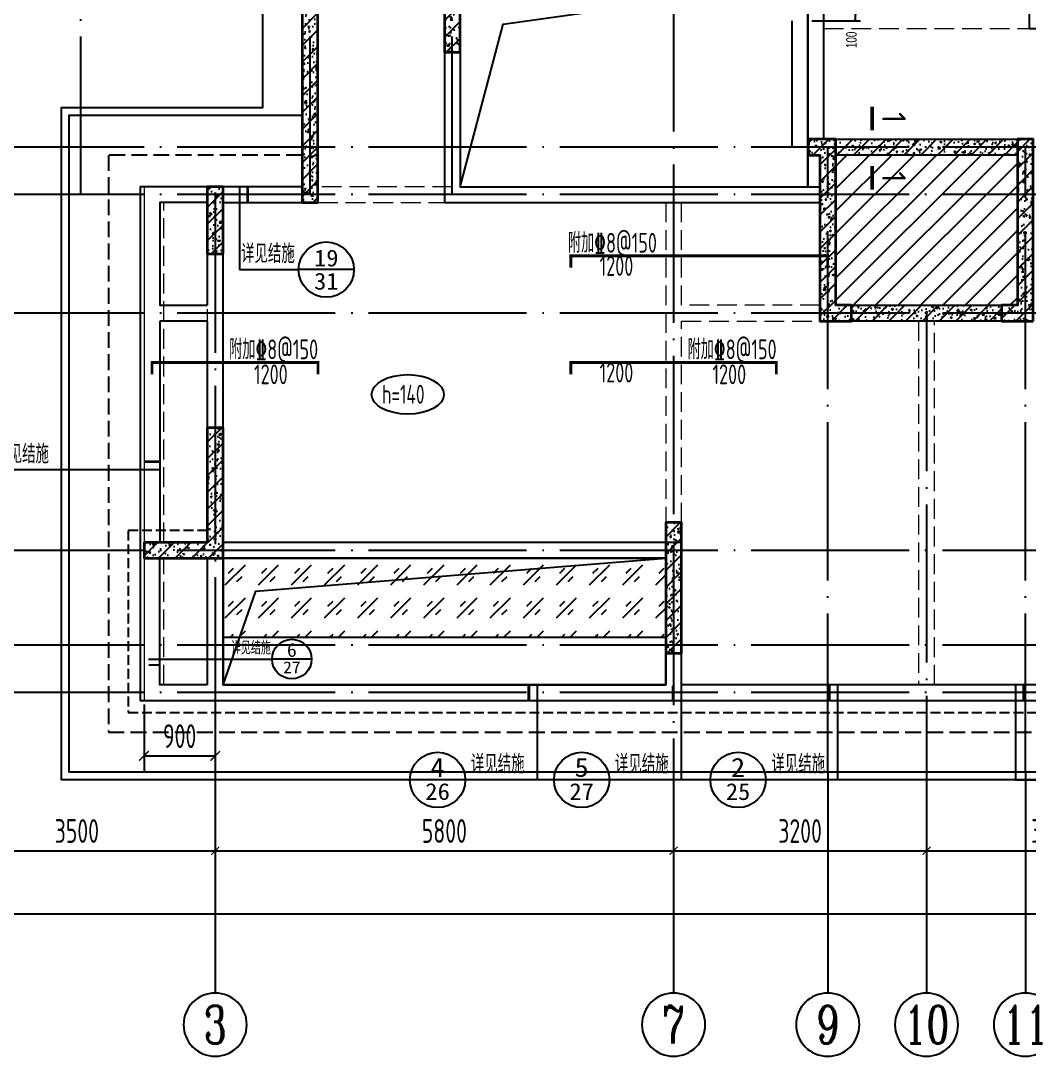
# Model space of a CAD drawing. Extents: x -655480 to 203344, y -294099 to 287156.
# Drawn here: x -191119 to -178358, y -218963 to -205863 of the extents above; entities that cross this region are included whole.
import ezdxf
from ezdxf.enums import TextEntityAlignment as Align

# ---------------------------------------------------------------- set-up
doc = ezdxf.new("R2010")
doc.units = 0
doc.header["$LTSCALE"] = 1000
for name, pattern in [('#P_--_20B1_001_t3$0$DASH', [0.35, 0.25, -0.1]), ('__DASH', [0.35, 0.25, -0.1]), ('DASH', [0.35, 0.25, -0.1]), ('DOTE', [2.42, 2, -0.2, 0.02, -0.2])]:
    doc.linetypes.add(name, pattern=pattern)
doc.layers.get('0').update_dxf_attribs({"linetype": 'CONTINUOUS'})
doc.layers.get('DEFPOINTS').update_dxf_attribs({"linetype": 'CONTINUOUS'})
for name, color, linetype in [('A-AXIS', 1, 'CONTINUOUS'), ('A-DOTE', 10, 'DOTE'), ('AXIS_NUM', 7, 'CONTINUOUS'), ('DIM_IDEN', 67, 'CONTINUOUS'), ('PUB_TEXT', 2, 'CONTINUOUS'), ('ROOF', 183, 'CONTINUOUS'), ('S-B板填充', 251, 'CONTINUOUS'), ('S-B板标注', 3, 'CONTINUOUS'), ('S-B板边线', 2, 'CONTINUOUS'), ('S-B板配筋', 6, 'CONTINUOUS'), ('S-B板配筋号', 7, 'CONTINUOUS'), ('S-D洞口', 4, 'CONTINUOUS'), ('S-D洞口标注', 3, 'CONTINUOUS'), ('S-J基础底板标注', 3, 'CONTINUOUS'), ('S-L主梁线', 4, 'DASH'), ('S-Q墙填充', 252, 'CONTINUOUS'), ('S-Q墙实线', 6, 'CONTINUOUS'), ('S-Q墙标注', 3, 'CONTINUOUS'), ('S-Y一般标注', 3, 'CONTINUOUS'), ('THICK', 6, 'CONTINUOUS'), ('看线', 251, 'CONTINUOUS')]:
    doc.layers.add(name, color=color, linetype=linetype)
doc.layers.add('平面-看线', color=45, linetype='CONTINUOUS', lineweight=15)
doc.styles.add('_TCH_AXIS', font='COMPLEX', dxfattribs={"bigfont": 'GBCBIG'})
doc.styles.add('_TCH_LABEL', font='simhei.ttf')
doc.styles.add('TSSD_Axis', font='complex.shx', dxfattribs={"width": 0.7, "bigfont": 'hztxt.shx'})
doc.styles.add('TSSD_DIMENSION', font='Tssdeng.shx', dxfattribs={"width": 0.7, "bigfont": 'tssdchn.shx'})
doc.styles.add('TSSD_Label', font='Tssdeng.shx', dxfattribs={"width": 0.7, "bigfont": 'hztxt.shx'})
doc.styles.add('TSSD_REIN', font='tssdeng.shx', dxfattribs={"width": 0.7, "height": 300, "bigfont": 'tssdchn.shx'})
doc.styles.add('结构文字', font='zstxt.shx', dxfattribs={"width": 0.7, "bigfont": 'zshz.shx'})
doc.dimstyles.new('STRUCK', dxfattribs={"dimtxt": 400, "dimasz": 121, "dimexe": 200, "dimexo": 150, "dimgap": 115, "dimtad": 1, "dimdec": 0, "dimdsep": 46, "dimtxsty": '结构文字', "dimblk": 'ARCHTICK', "dimcen": 400, "dimclrd": 3, "dimclre": 3, "dimclrt": 7, "dimadec": 0, "dimazin": 0, "dimtfac": 1, "dimtdec": 0, "dimtix": 1, "dimtmove": 2, "dimatfit": 3, "dimldrblk": '_DIMX', "dimfxl": 1, "dimtolj": 1, "dimtzin": 0, "dimarcsym": 0})
doc.dimstyles.new('STRUCK30', dxfattribs={"dimscale": 0.33333, "dimtxt": 400, "dimasz": 121, "dimexe": 200, "dimexo": 150, "dimgap": 115, "dimtad": 1, "dimdec": 0, "dimdsep": 46, "dimtxsty": '结构文字', "dimblk": 'ARCHTICK', "dimcen": 400, "dimclrd": 3, "dimclre": 3, "dimclrt": 7, "dimadec": 0, "dimazin": 0, "dimtfac": 1, "dimtdec": 0, "dimtix": 1, "dimtmove": 2, "dimatfit": 3, "dimldrblk": '_DIMX', "dimfxl": 1, "dimtolj": 1, "dimtzin": 0, "dimarcsym": 0})
doc.dimstyles.new('TSSD_100_100', dxfattribs={"dimtxt": 300, "dimasz": 100, "dimexe": 100, "dimexo": 250, "dimgap": 100, "dimtad": 1, "dimdec": 0, "dimzin": 0, "dimdsep": 46, "dimtxsty": 'TSSD_DIMENSION', "dimblk": 'ARCHTICK', "dimcen": 0, "dimdle": 100, "dimclrt": 7, "dimadec": 0, "dimazin": 0, "dimtfac": 1, "dimtdec": 0, "dimtix": 1, "dimtmove": 2, "dimatfit": 3, "dimldrblk": 'ARCHTICK', "dimfxl": 1, "dimtolj": 1, "dimtzin": 0, "dimarcsym": 0})
pattern_1 = [(50, (196408.63, 60814.94), (215.17805, -18.82564), [22.5, -247.5]), (355, (196408.63, 60814.94), (-41.6254, 225.65764), [18, -198]), (100.4514, (196426.56, 60813.37), (173.5528, 206.83186), [19.12206, -210.34263]), (46.1842, (196408.63, 60874.94), (320.1723, -49.6557), [33.75, -371.25]), (96.6356, (196435.3, 60870.8), (280.3988, 292.23536), [28.6831, -315.5139]), (351.1842, (196408.63, 60874.94), (280.3986, 292.2356), [27, -297]), (21, (196438.63, 60859.94), (179.07212, -120.78567), [22.5, -247.5]), (326, (196438.63, 60859.94), (72.9946, 217.545), [18, -198]), (71.4514, (196453.55, 60849.87), (252.0668, 96.75915), [19.12206, -210.34263]), (37.5, (196408.63, 60814.94), (3.647957, 99.868156), [0, -195.6, 0, -201, 0, -198.75]), (7.5, (196408.63, 60814.94), (78.92086, 118.32351), [0, -114.6, 0, -191.1, 0, -75.75]), (327.5, (196341.73, 60814.94), (160.14673, -6.76646), [0, -75, 0, -234, 0, -310.5]), (317.5, (196311.73, 60814.94), (174.95585, 30.0315), [0, -97.5, 0, -155.4, 0, -220.5]), (45, (196408.63, 60814.94), (-106.06602, 106.06602), [])]
pattern_2 = [(50, (79242.38, 113232.59), (215.17805, -18.82564), [22.5, -247.5]), (355, (79242.38, 113232.6), (-41.6254, 225.6576), [18, -198]), (100.4514, (79260.31, 113231.02), (173.5528, 206.83186), [19.12206, -210.3426]), (46.1842, (79242.38, 113292.6), (320.1723, -49.6557), [33.75, -371.25]), (96.6356, (79269.06, 113288.45), (280.3988, 292.2354), [28.683, -315.5139]), (351.1842, (79242.38, 113292.6), (280.3986, 292.2356), [27, -297]), (21, (79272.38, 113277.59), (179.0721, -120.78567), [22.5, -247.5]), (326, (79272.38, 113277.6), (72.9946, 217.545), [18, -198]), (71.4514, (79287.3, 113267.52), (252.0668, 96.75915), [19.12206, -210.3426]), (37.5, (79242.38, 113232.59), (3.64796, 99.86816), [0, -195.6, 0, -201, 0, -198.75]), (7.5, (79242.38, 113232.59), (78.92086, 118.32351), [0, -114.6, 0, -191.1, 0, -75.75]), (327.5, (79175.48, 113232.59), (160.14673, -6.76646), [0, -75, 0, -234, 0, -310.5]), (317.5, (79145.48, 113232.59), (174.95585, 30.0315), [0, -97.5, 0, -155.4, 0, -220.5]), (45, (79242.38, 113232.59), (-106.066, 106.066), [])]

# ---------------------------------------------------------------- blocks, each defined once
blk = doc.blocks.new('ts_axno')
at = {"color": 0, "linetype": 'ByBlock', "lineweight": -2}
blk.add_circle((0, 0), 0.5, dxfattribs=at)
at = {"color": 0, "linetype": 'ByBlock', "lineweight": -2, "style": 'TSSD_Axis', "width": 0.7}
blk.add_attdef('A', text='', height=0.6, dxfattribs=at).set_placement((0, 0), align=Align.MIDDLE_CENTER)
blk = doc.blocks.new('_ArchTick')
at = {"color": 0, "linetype": 'ByBlock', "const_width": 0.15}
blk.add_lwpolyline([(-0.5, -0.5), (0.5, 0.5)], dxfattribs=at)
blk = doc.blocks.new('*D187')
at = {"layer": 'DEFPOINTS', "color": 0, "transparency": 16777216}
for p in [(8100, 3600), (13900, 3600), (13900, 2600)]:
    blk.add_point(p, dxfattribs=at)
at = {"layer": 'S-Y一般标注', "color": 0, "lineweight": -2, "transparency": 16777216}
for p, q in [((8100, 3350), (8100, 2500)), ((13900, 3350), (13900, 2500)), ((8000, 2600), (14000, 2600))]:
    blk.add_line(p, q, dxfattribs=at)
at = {"layer": 'S-Y一般标注', "color": 0, "lineweight": -2, "transparency": 16777216, "xscale": 100, "yscale": 100, "zscale": 100, "rotation": 180}
blk.add_blockref('_ArchTick', (8100, 2600), dxfattribs=at)
at = {"layer": 'S-Y一般标注', "color": 0, "lineweight": -2, "transparency": 16777216, "xscale": 100, "yscale": 100, "zscale": 100}
blk.add_blockref('_ArchTick', (13900, 2600), dxfattribs=at)
at = {"layer": 'S-Y一般标注', "color": 7, "transparency": 16777216, "insert": (11000, 2850), "char_height": 300, "attachment_point": 5, "style": 'TSSD_DIMENSION'}
blk.add_mtext('\\A1;5800', dxfattribs=at)
blk = doc.blocks.new('*D188')
at = {"layer": 'DEFPOINTS', "color": 0, "transparency": 16777216}
for p in [(17100, 3600), (20300, 3600), (20300, 2600)]:
    blk.add_point(p, dxfattribs=at)
at = {"layer": 'S-Y一般标注', "color": 0, "lineweight": -2, "transparency": 16777216}
for p, q in [((17100, 3350), (17100, 2500)), ((20300, 3350), (20300, 2500)), ((17000, 2600), (20400, 2600))]:
    blk.add_line(p, q, dxfattribs=at)
at = {"layer": 'S-Y一般标注', "color": 0, "lineweight": -2, "transparency": 16777216, "xscale": 100, "yscale": 100, "zscale": 100, "rotation": 180}
blk.add_blockref('_ArchTick', (17100, 2600), dxfattribs=at)
at = {"layer": 'S-Y一般标注', "color": 0, "lineweight": -2, "transparency": 16777216, "xscale": 100, "yscale": 100, "zscale": 100}
blk.add_blockref('_ArchTick', (20300, 2600), dxfattribs=at)
at = {"layer": 'S-Y一般标注', "color": 7, "transparency": 16777216, "insert": (18700, 2850), "char_height": 300, "attachment_point": 5, "style": 'TSSD_DIMENSION'}
blk.add_mtext('\\A1;3200', dxfattribs=at)
blk = doc.blocks.new('*D195')
at = {"layer": 'DEFPOINTS', "color": 0, "transparency": 16777216}
for p in [(4600, 3600), (54600, 3600), (54600, 1800)]:
    blk.add_point(p, dxfattribs=at)
at = {"layer": 'S-Y一般标注', "color": 0, "lineweight": -2, "transparency": 16777216}
for p, q in [((4600, 3350), (4600, 1700)), ((54600, 3350), (54600, 1700)), ((4500, 1800), (54700, 1800))]:
    blk.add_line(p, q, dxfattribs=at)
at = {"layer": 'S-Y一般标注', "color": 0, "lineweight": -2, "transparency": 16777216, "xscale": 100, "yscale": 100, "zscale": 100, "rotation": 180}
blk.add_blockref('_ArchTick', (4600, 1800), dxfattribs=at)
at = {"layer": 'S-Y一般标注', "color": 0, "lineweight": -2, "transparency": 16777216, "xscale": 100, "yscale": 100, "zscale": 100}
blk.add_blockref('_ArchTick', (54600, 1800), dxfattribs=at)
at = {"layer": 'S-Y一般标注', "color": 7, "transparency": 16777216, "insert": (29600, 2050), "char_height": 300, "attachment_point": 5, "style": 'TSSD_DIMENSION'}
blk.add_mtext('\\A1;50000', dxfattribs=at)
blk = doc.blocks.new('*D196')
at = {"layer": 'DEFPOINTS', "color": 0, "transparency": 16777216}
for p in [(13900, 3600), (17100, 3600), (17100, 2600)]:
    blk.add_point(p, dxfattribs=at)
at = {"layer": 'S-Y一般标注', "color": 0, "lineweight": -2, "transparency": 16777216}
for p, q in [((13900, 3350), (13900, 2500)), ((17100, 3350), (17100, 2500)), ((13800, 2600), (17200, 2600))]:
    blk.add_line(p, q, dxfattribs=at)
at = {"layer": 'S-Y一般标注', "color": 0, "lineweight": -2, "transparency": 16777216, "xscale": 100, "yscale": 100, "zscale": 100, "rotation": 180}
blk.add_blockref('_ArchTick', (13900, 2600), dxfattribs=at)
at = {"layer": 'S-Y一般标注', "color": 0, "lineweight": -2, "transparency": 16777216, "xscale": 100, "yscale": 100, "zscale": 100}
blk.add_blockref('_ArchTick', (17100, 2600), dxfattribs=at)
at = {"layer": 'S-Y一般标注', "color": 7, "transparency": 16777216, "insert": (15500, 2850), "char_height": 300, "attachment_point": 5, "style": 'TSSD_DIMENSION'}
blk.add_mtext('\\A1;3200', dxfattribs=at)
blk = doc.blocks.new('*D197')
at = {"layer": 'DEFPOINTS', "color": 0, "transparency": 16777216}
for p in [(4600, 3600), (8100, 3600), (8100, 2600)]:
    blk.add_point(p, dxfattribs=at)
at = {"layer": 'S-Y一般标注', "color": 0, "lineweight": -2, "transparency": 16777216}
for p, q in [((4600, 3350), (4600, 2500)), ((8100, 3350), (8100, 2500)), ((4500, 2600), (8200, 2600))]:
    blk.add_line(p, q, dxfattribs=at)
at = {"layer": 'S-Y一般标注', "color": 0, "lineweight": -2, "transparency": 16777216, "xscale": 100, "yscale": 100, "zscale": 100, "rotation": 180}
blk.add_blockref('_ArchTick', (4600, 2600), dxfattribs=at)
at = {"layer": 'S-Y一般标注', "color": 0, "lineweight": -2, "transparency": 16777216, "xscale": 100, "yscale": 100, "zscale": 100}
blk.add_blockref('_ArchTick', (8100, 2600), dxfattribs=at)
at = {"layer": 'S-Y一般标注', "color": 7, "transparency": 16777216, "insert": (6350, 2850), "char_height": 300, "attachment_point": 5, "style": 'TSSD_DIMENSION'}
blk.add_mtext('\\A1;3500', dxfattribs=at)
blk = doc.blocks.new('20210731.05472099')
at = {"layer": 'ROOF', "ltscale": 0.8}
for points in [[(21200, 3000), (21200, 8000), (19350, 8000), (19350, 10800), (15850, 10800), (15850, 12600), (13750, 12600), (13750, 14250), (8150, 14250), (8150, 12600), (6050, 12600), (6050, 10800), (2550, 10800), (2550, 8500), (1850, 8500)], [(8850, 12100), (8850, 13550), (13050, 13550), (13050, 12100), (12250, 12100), (12250, 9500), (14250, 9500), (14250, 10100), (18650, 10100), (18650, 7300), (20500, 7300), (20500, 3000), (14050, 3000), (14050, 1200), (7850, 1200), (7850, 3000), (2050, 3000), (2050, 7300), (3250, 7300), (3250, 10100), (4850, 10100), (4850, 7300), (9600, 7300)], [(9650, 8100), (9650, 12100), (8850, 12100)], [(9600, 7900), (9450, 7900), (9450, 11900), (6750, 11900), (6750, 10100), (5050, 10100), (5050, 7500), (9600, 7500)], [(1850, 8500), (0, 8500), (0, 4000), (0, 4000), (0, 0), (21900, 0), (21900, 1200), (23450, 1200)], [(3050, 8400), (100, 8400), (100, 100), (21800, 100), (21800, 1300), (23450, 1300)], [(3050, 8400), (3050, 7500), (1850, 7500)], [(1850, 7500), (1000, 7500), (1000, 1000), (1850, 1000)], [(1850, 7300), (1250, 7300), (1250, 6000), (1850, 6000)], [(1850, 7300), (1850, 6000)], [(1250, 5800), (1250, 3000), (1850, 3000)], [(1850, 5800), (1250, 5800)], [(1850, 5800), (1850, 3000)], [(1850, 1000), (20900, 1000), (20900, 3000), (21200, 3000)], [(1850, 1200), (1250, 1200), (1250, 2800), (1850, 2800)], [(1850, 2800), (1850, 1200)]]:
    blk.add_lwpolyline(points, dxfattribs=at)
at = {"layer": 'ROOF', "linetype": '__DASH', "ltscale": 0.8}
blk.add_lwpolyline([(3050, 7900), (600, 7900), (600, 600), (21300, 600), (21300, 1800), (23450, 1800)], dxfattribs=at)
at = {"layer": 'ROOF', "ltscale": 0.8}
blk.add_lwpolyline([(7650, 1200), (2050, 1200), (2050, 2800), (7650, 2800)], close=True, dxfattribs=at)
at = {"layer": '平面-看线', "linetype": 'DASH', "ltscale": 0.8}
blk.add_lwpolyline([(20900, 3000), (20700, 3000), (20700, 7500), (18850, 7500), (18850, 10300), (15350, 10300), (15350, 12100), (13250, 12100), (13250, 13750), (8650, 13750), (8650, 12100), (6550, 12100), (6550, 10300), (3050, 10300), (3050, 8400)], dxfattribs=at)
at = {"layer": '看线', "color": 202, "linetype": '#P_--_20B1_001_t3$0$DASH', "ltscale": 0.5}
blk.add_lwpolyline([(1850, 3150), (850, 3150), (850, 850), (21050, 850), (21050, 2050), (23450, 2050)], dxfattribs=at)
blk = doc.blocks.new('20210804.00390298')
at = {"layer": 'S-Q墙填充'}
h = blk.add_hatch(dxfattribs=at)
h.set_pattern_fill('ARMORED', color=252, scale=30, style=0)
h.set_pattern_definition(pattern_1)
h.paths.add_polyline_path([(51842, 63749), (54142, 63749), (54142, 63549), (51842, 63549)])
h = blk.add_hatch(dxfattribs=at)
h.set_pattern_fill('ARMORED', color=252, scale=30, style=0)
h.set_pattern_definition(pattern_1)
h.paths.add_polyline_path([(52042, 61649), (53942, 61649), (53942, 61449), (52042, 61449)])
at = {"layer": 'S-B板边线'}
for points in [[(51842, 63749), (54142, 63749), (54142, 63549), (51842, 63549)], [(52042, 61649), (53942, 61649), (53942, 61449), (52042, 61449)]]:
    blk.add_lwpolyline(points, close=True, dxfattribs=at)
at = {"layer": 'THICK', "const_width": 50}
for points in [[(52304, 63863), (52304, 64163)], [(52304, 63413), (52304, 63113)]]:
    blk.add_lwpolyline(points, dxfattribs=at)
at = {"layer": 'THICK', "style": 'TSSD_Label'}
for p in [(52429, 64094), (52429, 63344)]:
    blk.add_text('1', height=300, rotation=270, dxfattribs=at).set_placement(p)
blk = doc.blocks.new('20210807.15294921')
at = {"layer": 'S-Q墙填充'}
h = blk.add_hatch(dxfattribs=at)
h.set_pattern_fill('ARMORED', color=252, scale=30, style=0)
h.set_pattern_definition(pattern_2)
h.paths.add_polyline_path([(63116, 65940), (63466, 65940), (63466, 66140), (62916, 66140), (62916, 63140), (63116, 63140)])
h = blk.add_hatch(dxfattribs=at)
h.set_pattern_fill('ARMORED', color=252, scale=30, style=0)
h.set_pattern_definition(pattern_2)
h.paths.add_polyline_path([(64716, 65940), (64716, 65040), (64916, 65040), (64916, 66140), (64366, 66140), (64366, 65940)])
h = blk.add_hatch(dxfattribs=at)
h.set_pattern_fill('ARMORED', color=252, scale=30, style=0)
h.set_pattern_definition(pattern_2)
h.paths.add_polyline_path([(69666, 63940), (69316, 63940), (69316, 63740), (69466, 63740), (69466, 63240), (69466, 62790), (69466, 61640), (69866, 61640), (69866, 61840), (69666, 61840), (69666, 62790), (69666, 63240)])
h = blk.add_hatch(dxfattribs=at)
h.set_pattern_fill('ARMORED', color=252, scale=30, style=0)
h.set_pattern_definition(pattern_2)
h.paths.add_polyline_path([(72166, 61640), (72166, 62790), (72166, 63240), (72166, 63940), (71966, 63940), (71966, 63240), (71966, 62790), (71966, 61840), (71766, 61840), (71766, 61640)])
h = blk.add_hatch(dxfattribs=at)
h.set_pattern_fill('ARMORED', color=252, scale=30, style=0)
h.set_pattern_definition(pattern_2)
h.paths.add_polyline_path([(61916, 62490), (61916, 63340), (61716, 63340), (61716, 62490)])
h = blk.add_hatch(dxfattribs=at)
h.set_pattern_fill('ARMORED', color=252, scale=30, style=0)
h.set_pattern_definition(pattern_2)
h.paths.add_polyline_path([(61716, 58840), (60916, 58840), (60916, 58640), (61916, 58640), (61916, 60290), (61716, 60290)])
h = blk.add_hatch(dxfattribs=at)
h.set_pattern_fill('ARMORED', color=252, scale=30, style=0)
h.set_pattern_definition(pattern_2)
edge = h.paths.add_edge_path()
edge.add_line((67516, 58740), (67516, 57440))
edge.add_line((67516, 57440), (67716, 57440))
edge.add_line((67716, 57440), (67716, 58740))
edge.add_line((67716, 58740), (67716, 59090))
edge.add_line((67716, 59090), (67516, 59090))
edge.add_line((67516, 59090), (67516, 58740))
at = {"layer": 'S-D洞口', "color": 5}
blk.add_lwpolyline([(64916, 63340), (69316, 63340), (69316, 65940), (64916, 65940), (64916, 63340), (65460, 65395), (69316, 65940)], dxfattribs=at)
at = {"layer": 'S-L主梁线', "linetype": 'ByBlock', "lineweight": 18}
for p, q in [((69316, 65440), (69316, 63940)), ((64916, 63340), (64916, 65040)), ((60916, 63340), (60916, 58840)), ((61716, 63340), (60916, 63340)), ((62916, 63340), (61916, 63340)), ((60916, 58640), (60916, 56840)), ((60916, 56840), (61816, 56840)), ((61816, 56840), (67616, 56840)), ((67616, 56840), (70816, 56840)), ((70816, 56840), (74016, 56840))]:
    blk.add_line(p, q, dxfattribs=at)
at = {"layer": 'S-L主梁线', "linetype": '__DASH', "lineweight": 18}
for p, q in [((69516, 65340), (72116, 65340)), ((69516, 63940), (69516, 65340)), ((64716, 65040), (64716, 63340)), ((71966, 63940), (69666, 63940)), ((69666, 63740), (71966, 63740)), ((64816, 63340), (63116, 63340)), ((67616, 63340), (64816, 63340)), ((69466, 63340), (67616, 63340)), ((61166, 58840), (61166, 63140)), ((61166, 63140), (61716, 63140)), ((61916, 63140), (62916, 63140)), ((63116, 63140), (64816, 63140)), ((64816, 63140), (67516, 63140)), ((67516, 63140), (67516, 61740)), ((67716, 61840), (67716, 63140)), ((67716, 63140), (69466, 63140)), ((61716, 62490), (61716, 60290)), ((61916, 60290), (61916, 62490)), ((69466, 61840), (67716, 61840)), ((70816, 61840), (69866, 61840)), ((71766, 61840), (70816, 61840)), ((67516, 61740), (67516, 59090)), ((67716, 59090), (67716, 61640)), ((67716, 61640), (69466, 61640)), ((69866, 61640), (70816, 61640)), ((70716, 61640), (70716, 57040)), ((70816, 61640), (71766, 61640)), ((70916, 57040), (70916, 61640)), ((67516, 58840), (61916, 58840)), ((61166, 57040), (61166, 58640)), ((61716, 58640), (61716, 57040)), ((61916, 57040), (61916, 58640)), ((61916, 58640), (67516, 58640)), ((67516, 57440), (67516, 57040)), ((67716, 57040), (67716, 57440)), ((61716, 57040), (61166, 57040)), ((67516, 57040), (61916, 57040)), ((70716, 57040), (67716, 57040)), ((73916, 57040), (70916, 57040))]:
    blk.add_line(p, q, dxfattribs=at)
at = {"layer": 'S-Q墙实线', "lineweight": 35}
for points in [[(63116, 65940), (63466, 65940), (63466, 66140), (62916, 66140), (62916, 63140), (63116, 63140)], [(64716, 65940), (64716, 65040), (64916, 65040), (64916, 66140), (64366, 66140), (64366, 65940)], [(69666, 63940), (69316, 63940), (69316, 63740), (69466, 63740), (69466, 63240), (69466, 62790), (69466, 61640), (69866, 61640), (69866, 61840), (69666, 61840), (69666, 62790), (69666, 63240)], [(72166, 61640), (72166, 62790), (72166, 63240), (72166, 63940), (71966, 63940), (71966, 63240), (71966, 62790), (71966, 61840), (71766, 61840), (71766, 61640)], [(61916, 62490), (61916, 63340), (61716, 63340), (61716, 62490)], [(61716, 58840), (60916, 58840), (60916, 58640), (61916, 58640), (61916, 60290), (61716, 60290)]]:
    blk.add_lwpolyline(points, close=True, dxfattribs=at)
for points in [[(67716, 58740), (67716, 59090), (67516, 59090), (67516, 58740)], [(67516, 58740), (67516, 57440), (67716, 57440), (67716, 58740)]]:
    blk.add_lwpolyline(points, dxfattribs=at)
blk = doc.blocks.new('*D1424')
at = {"layer": 'DEFPOINTS', "color": 0, "transparency": 16777216}
for p in [(-181158, -205763), (-180558, -205763), (-181158, -205863)]:
    blk.add_point(p, dxfattribs=at)
at = {"layer": 'S-D洞口标注', "color": 3, "lineweight": -2, "transparency": 16777216}
for p, q in [((-181108, -205763), (-180492, -205763)), ((-180558, -205863), (-180558, -205763)), ((-181108, -205863), (-180492, -205863))]:
    blk.add_line(p, q, dxfattribs=at)
at = {"layer": 'S-D洞口标注', "color": 3, "lineweight": -2, "transparency": 16777216, "xscale": 40.33293, "yscale": 40.33293, "zscale": 40.33293}
for p, rotation in [((-180558, -205763), 90), ((-180558, -205863), 270)]:
    blk.add_blockref('_ArchTick', p, dxfattribs=dict(at, rotation=rotation))
at = {"layer": 'S-D洞口标注', "color": 7, "transparency": 16777216, "insert": (-180608, -206105), "char_height": 133.3, "attachment_point": 5, "rotation": 90, "style": '结构文字'}
blk.add_mtext('\\A1;100', dxfattribs=at)
blk = doc.blocks.new('_DIMX')
blk.add_line((-150, 0), (150, 0))
at = {"const_width": 50}
blk.add_lwpolyline([(-70, -70), (70, 70)], dxfattribs=at)
blk = doc.blocks.new('20210807.17474961')
at = {"layer": 'S-B板配筋', "lineweight": 35, "const_width": 35}
for points in [[(40161, 83220), (40161, 83370), (43411, 83370), (43411, 83220)], [(34861, 81871), (34861, 82021), (36961, 82021), (36961, 81871)], [(40161, 81871), (40161, 82021), (42761, 82021), (42761, 81871)]]:
    blk.add_lwpolyline(points, dxfattribs=at)
at = {"layer": 'S-B板配筋号', "color": 1, "style": 'TSSD_REIN', "width": 0.7}
for p in [(40124, 83410), (35838, 82062), (41638, 82062)]:
    blk.add_text('附加%%1328@150', height=250, dxfattribs=at).set_placement(p)
at = {"layer": 'S-B板配筋号', "style": 'TSSD_REIN', "width": 0.7}
for p in [(40738, 83367), (40738, 82018), (36366, 81996), (42166, 81996)]:
    blk.add_text('1200', height=250, dxfattribs=at).set_placement(p, align=Align.TOP_CENTER)
blk = doc.blocks.new('*D1457')
at = {"layer": 'DEFPOINTS', "color": 0, "transparency": 16777216}
for p in [(-189558, -214363), (-188658, -214363), (-188658, -215163)]:
    blk.add_point(p, dxfattribs=at)
at = {"layer": 'S-Q墙标注', "color": 3, "lineweight": -2, "transparency": 16777216}
for p, q in [((-189558, -214513), (-189558, -215363)), ((-188658, -214513), (-188658, -215363)), ((-189558, -215163), (-188658, -215163))]:
    blk.add_line(p, q, dxfattribs=at)
at = {"layer": 'S-Q墙标注', "color": 3, "lineweight": -2, "transparency": 16777216, "xscale": 121, "yscale": 121, "zscale": 121, "rotation": 180}
blk.add_blockref('_ArchTick', (-189558, -215163), dxfattribs=at)
at = {"layer": 'S-Q墙标注', "color": 3, "lineweight": -2, "transparency": 16777216, "xscale": 121, "yscale": 121, "zscale": 121}
blk.add_blockref('_ArchTick', (-188658, -215163), dxfattribs=at)
at = {"layer": 'S-Q墙标注', "color": 7, "transparency": 16777216, "insert": (-189108, -214913), "char_height": 300, "attachment_point": 5, "style": 'TSSD_REIN'}
blk.add_mtext('\\A1;900', dxfattribs=at)
blk = doc.blocks.new('20210811.10013268')
at = {"layer": 'DIM_IDEN'}
for p, q in [((3859, 8905), (3859, 7856)), ((3859, 7856), (4609, 7856)), ((5309, 7856), (4609, 7856)), ((1677, 5323), (700, 5323)), ((2853, 5323), (1677, 5323)), ((2710, 2930), (3157, 2930)), ((3157, 2930), (4273, 2930)), ((4773, 2930), (4273, 2930)), ((7626, 2605), (7626, 1400)), ((9449, 2595), (9449, 1400)), ((11428, 2605), (11428, 1400)), ((13678, 2605), (13678, 1400)), ((6717, 1400), (6017, 1400)), ((7626, 1400), (6717, 1400)), ((8540, 1400), (7840, 1400)), ((9449, 1400), (8540, 1400)), ((10519, 1400), (9819, 1400)), ((11428, 1400), (10519, 1400)), ((13678, 1400), (14587, 1400))]:
    blk.add_line(p, q, dxfattribs=at)
for points, const_width in [([(3964, 8905), (3964, 8705)], 35), ([(2853, 5428), (2653, 5428)], 35), ([(2710, 2855), (2853, 2855)], 25), ([(7521, 2605), (7521, 2405)], 35), ([(11323, 2605), (11323, 2405)], 35), ([(13783, 2605), (13783, 2405)], 35), ([(9344, 2595), (9344, 2395)], 35)]:
    blk.add_lwpolyline(points, dxfattribs=dict(at, const_width=const_width))
for centre, radius in [((4959, 7856), 350), ((4523, 2930), 250), ((6367, 1400), 350), ((8190, 1400), 350), ((10169, 1400), 350)]:
    blk.add_circle(centre, radius, dxfattribs=at)
at = {"layer": 'PUB_TEXT', "style": '_TCH_AXIS'}
for height, p in [(236.3, (3880, 7940)), (236.3, (770, 5406)), (168.8, (3752, 2989)), (236.3, (6787, 1483)), (236.3, (8610, 1483)), (236.3, (10589, 1483))]:
    blk.add_text('详见结施', height=height, dxfattribs=at).set_placement(p)
at = {"layer": 'PUB_TEXT', "style": '_TCH_LABEL'}
for s, height, width, p, p2 in [('19', 212.3, 1.011364, (4805, 7897), (5114, 7897)), ('31', 212.7, 1.00565, (4805, 7603), (5113, 7603)), ('6', 173, 1.011364, (4461, 2958), (4586, 2958)), ('27', 151.4, 1.017143, (4413, 2749), (4634, 2749)), ('4', 241, 1.034884, (6277, 1439), (6457, 1439)), ('5', 241, 1.028902, (8100, 1439), (8279, 1439)), ('2', 241, 1.022989, (10080, 1439), (10258, 1439)), ('26', 211.6, 1.022989, (6211, 1148), (6523, 1148)), ('27', 212, 1.017143, (8035, 1147), (8345, 1147)), ('25', 212.3, 1.011364, (10015, 1147), (10323, 1147))]:
    blk.add_text(s, height=height, dxfattribs=dict(at, width=width)).set_placement(p, p2, align=Align.FIT)
blk = doc.blocks.new('20210726.16395156')
at = {"layer": 'A-AXIS'}
for p, q in [((8100, 3600), (8100, 800)), ((13900, 3600), (13900, 800)), ((15850, 3600), (15850, 800)), ((17100, 3600), (17100, 800)), ((18350, 3600.1), (18350, 800.1))]:
    blk.add_line(p, q, dxfattribs=at)
at = {"layer": 'A-DOTE'}
for p, q in [((6400, 10900), (6400, 18249.9)), ((9300, 10900), (9300, 18249.9)), ((11100, 10900), (11100, 18249.9)), ((13900.2, 13700), (13900, 3600)), ((15400, 11500), (15400, 13100)), ((55600, 11500), (3600, 11500)), ((15850, 3600), (15850, 11500)), ((18350, 3600.1), (18350, 11500)), ((55600, 10900), (3600, 10900)), ((8100, 10900), (8100, 3600)), ((55600, 9400), (3600, 9400)), ((17100, 9400), (17100, 3600)), ((55600, 6400), (3600, 6400)), ((55600, 5200), (3600, 5200)), ((55600, 4600), (3600, 4600))]:
    blk.add_line(p, q, dxfattribs=at)
at = {"layer": 'A-AXIS'}
ref = blk.add_blockref('ts_axno', (8100, 400), dxfattribs=dict(at, xscale=-800, yscale=800, zscale=800, rotation=180))
ref.add_attrib('2', '3', dxfattribs={"layer": 'AXIS_NUM', "height": 480, "style": 'TSSD_Axis', "width": 0.7}).set_placement((8100, 400), align=Align.MIDDLE_CENTER)
ref = blk.add_blockref('ts_axno', (13900, 400), dxfattribs=dict(at, xscale=-800, yscale=800, zscale=800, rotation=180))
ref.add_attrib('5', '7', dxfattribs={"layer": 'AXIS_NUM', "height": 480, "style": 'TSSD_Axis', "width": 0.7}).set_placement((13900, 400), align=Align.MIDDLE_CENTER)
ref = blk.add_blockref('ts_axno', (15850, 400), dxfattribs=dict(at, xscale=-800, yscale=800, zscale=800, rotation=180))
ref.add_attrib('5', '9', dxfattribs={"layer": 'AXIS_NUM', "height": 480, "style": 'TSSD_Axis', "width": 0.7}).set_placement((15850, 400), align=Align.MIDDLE_CENTER)
ref = blk.add_blockref('ts_axno', (17100, 400), dxfattribs=dict(at, xscale=-800, yscale=800, zscale=800, rotation=180))
ref.add_attrib('8', '10', dxfattribs={"layer": 'AXIS_NUM', "height": 480, "style": 'TSSD_Axis', "width": 0.7}).set_placement((17100, 400), align=Align.MIDDLE_CENTER)
ref = blk.add_blockref('ts_axno', (18350, 400.1), dxfattribs=dict(at, xscale=-800, yscale=800, zscale=800, rotation=180))
ref.add_attrib('5', '11', dxfattribs={"layer": 'AXIS_NUM', "height": 480, "style": 'TSSD_Axis', "width": 0.7}).set_placement((18350, 400.1), align=Align.MIDDLE_CENTER)
at = {"layer": 'S-Y一般标注'}
for base, p1, p2, picture, middle in [((54600, 1800), (4600, 3600), (54600, 3600), '*D195', (29600, 2050)), ((8100, 2600), (4600, 3600), (8100, 3600), '*D197', (6350, 2850)), ((13900, 2600), (8100, 3600), (13900, 3600), '*D187', (11000, 2850)), ((17100, 2600), (13900, 3600), (17100, 3600), '*D196', (15500, 2850)), ((20300, 2600), (17100, 3600), (20300, 3600), '*D188', (18700, 2850))]:
    dim = blk.add_linear_dim(base=base, p1=p1, p2=p2, dimstyle='TSSD_100_100', dxfattribs=at)
    dim.commit()
    dim.dimension.update_dxf_attribs({"geometry": picture, "text_midpoint": middle})

msp = doc.modelspace()

# ---------------------------------------------------------------- hatches: boundary and pattern name
at = {"layer": 'S-B板填充'}
h = msp.add_hatch(dxfattribs=at)
h.set_pattern_fill('METAL', color=252, scale=50, style=0)
h.set_pattern_definition([(45, (-126079.86, -276297.5), (-141.42136, 141.42136), [])])
h.paths.add_polyline_path([(-178508.47, -209463.03), (-180808.47, -209463.03), (-180808.49, -207563.03), (-178508.49, -207563.03)])
h = msp.add_hatch(dxfattribs=at)
h.set_pattern_fill('GLASS', color=252, scale=30, style=0)
h.set_pattern_definition([(45, (-17538.1, -179470.88), (3e-14, 419.1008), [360, -232.698]), (45, (-17389.62, -179428.45), (3e-14, 419.1008), [90, -502.698]), (45, (-17495.7, -179322.4), (3e-14, 419.1008), [90, -502.698])])
h.paths.add_polyline_path([(-188558.46, -212663.03), (-182958.41, -212663.03), (-182958.41, -213663.16), (-188558.46, -213663.16)])

# ---------------------------------------------------------------- linework, layer by layer
at = {"layer": 'S-B板标注'}
msp.add_ellipse((-186221.89, -210590.08), major_axis=(-457.33, 0), ratio=0.54724159, dxfattribs=at)
at = {"layer": 'S-B板边线'}
msp.add_lwpolyline([(-188558.46, -213663.16), (-182958.45, -213663.16)], dxfattribs=at)
at = {"layer": 'S-D洞口', "color": 5}
for points in [[(-185558.46, -207963.03), (-181158.47, -207963.03), (-181158.47, -205363.03), (-185558.46, -205363.03), (-185558.46, -207963.03), (-185013.7, -205907.79), (-181158.47, -205363.03)], [(-188558.46, -214262.87), (-182958.44, -214262.87), (-182958.44, -212663.03), (-188558.46, -212663.03), (-188558.46, -214262.87), (-188143.68, -213077.82), (-182958.44, -212663.03)]]:
    msp.add_lwpolyline(points, dxfattribs=at)

# ---------------------------------------------------------------- block references
at = {"layer": 'A-DOTE'}
msp.add_blockref('20210726.16395156', (-196758.47, -218963.08), dxfattribs=at)
at = {"layer": 'PUB_TEXT'}
msp.add_blockref('20210811.10013268', (-192211.51, -216867.66), dxfattribs=at)
at = {"layer": 'ROOF'}
msp.add_blockref('20210731.05472099', (-190608.47, -215463.03), dxfattribs=at)
at = {"layer": 'S-B板配筋'}
msp.add_blockref('20210807.17474961', (-224319.63, -292207.2), dxfattribs=at)
at = {"layer": 'S-J基础底板标注'}
msp.add_blockref('20210804.00390298', (-232650.07, -271111.78), dxfattribs=at)
at = {"layer": 'S-Q墙填充'}
msp.add_blockref('20210807.15294921', (-250474.11, -271302.58), dxfattribs=at)

# ---------------------------------------------------------------- texts
at = {"layer": 'S-B板标注', "color": 7, "style": 'TSSD_REIN', "width": 0.7}
msp.add_text('h=140', height=240, dxfattribs=at).set_placement((-186546.58, -210708.22))

# ---------------------------------------------------------------- dimensions: what is measured, and where the dimension line sits
at = {"layer": 'S-D洞口标注'}
dim = msp.add_linear_dim(base=(-180558.47, -205762.76), p1=(-181158.47, -205862.76), p2=(-181158.47, -205762.76), angle=90, dimstyle='STRUCK30', dxfattribs=at)
dim.commit()
dim.dimension.update_dxf_attribs({"geometry": '*D1424', "text_midpoint": (-180608.47, -206104.69), "dimtype": 160})
at = {"layer": 'S-Q墙标注'}
dim = msp.add_linear_dim(base=(-188658.47, -215163.03), p1=(-189558.47, -214363.03), p2=(-188658.47, -214363.03), dimstyle='STRUCK', override={"dimtxt": 300, "dimgap": 100, "dimtxsty": 'TSSD_REIN'}, dxfattribs=at)
dim.commit()
dim.dimension.update_dxf_attribs({"geometry": '*D1457', "text_midpoint": (-189108.47, -214913.03)})

doc.saveas('drawing.dxf')
